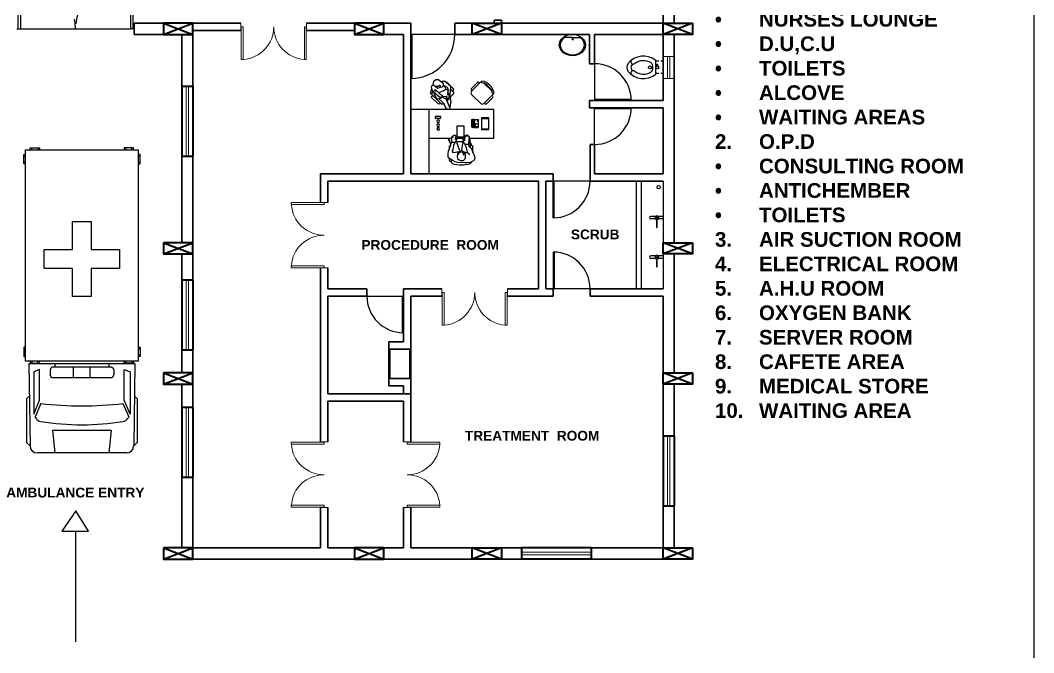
# Model space of a CAD drawing. Header units: inches. Extents: x -17070 to 527, y 504 to 2398.
# Drawn here: x -10691.42 to -10670.7, y 513.7 to 526.63 of the extents above; entities that cross this region are included whole.
import ezdxf

# ---------------------------------------------------------------- set-up
doc = ezdxf.new("R2010")
doc.units = ezdxf.units.IN
doc.linetypes.add('DASHED2', pattern=[0.375, 0.25, -0.125])
for name, color, linetype in [('A-Flor-Pfix', 140, 'Continuous'), ('DOOR', 5, 'Continuous'), ('elevation', 7, 'Continuous'), ('PARTITION', 40, 'Continuous'), ('toilet furniture', 37, 'Continuous')]:
    doc.layers.add(name, color=color, linetype=linetype)
for name, color, linetype, lineweight in [('COL', 5, 'Continuous', 40), ('ELE-1', 105, 'Continuous', 40), ('Giros', 211, 'Continuous', 9), ('Puertas', 52, 'Continuous', 15), ('section', 1, 'Continuous', 35), ('wall', 7, 'Continuous', 30), ('WIN', 4, 'Continuous', 20)]:
    doc.layers.add(name, color=color, linetype=linetype, lineweight=lineweight)
doc.styles.add('ROMANC', font='arialbd.ttf', dxfattribs={"height": 0.35})

# ---------------------------------------------------------------- blocks, each defined once
blk = doc.blocks.new('de')
at = {"layer": 'elevation', "ltscale": 0.0005}
blk.add_line((-10856.06422, 504.72708), (-10856.06422, 504.13708), dxfattribs=at)
blk = doc.blocks.new('door')
at = {"layer": 'Giros'}
for centre, start, end in [((-10654.608, 430.41), 0, 86.2255), ((-10653.268, 430.41), 93.7745, 180)]:
    blk.add_arc(centre, 0.67, start, end, dxfattribs=at)
at = {"layer": 'Puertas'}
for p, q in [((-10654.564, 431.08), (-10654.604, 431.08)), ((-10654.604, 430.41), (-10654.604, 431.08)), ((-10654.564, 430.41), (-10654.564, 431.08)), ((-10653.313, 430.41), (-10653.313, 431.08)), ((-10653.313, 431.08), (-10653.273, 431.08)), ((-10653.273, 430.41), (-10653.273, 431.08)), ((-10654.608, 430.485), (-10654.638, 430.485)), ((-10654.608, 430.335), (-10654.638, 430.335)), ((-10654.608, 430.335), (-10654.608, 430.485)), ((-10654.564, 430.41), (-10654.604, 430.41)), ((-10653.313, 430.41), (-10653.273, 430.41)), ((-10653.268, 430.485), (-10653.238, 430.485)), ((-10653.268, 430.335), (-10653.268, 430.485)), ((-10653.268, 430.335), (-10653.238, 430.335))]:
    blk.add_line(p, q, dxfattribs=at)
blk = doc.blocks.new('A$C031929D8')
at = {"layer": 'A-Flor-Pfix'}
for p, q in [((0, -13.39), (1.62, -13.39)), ((0, -22.61), (0, -13.39)), ((3.12, -13.39), (5.57, -13.39)), ((5.57, -23.31), (5.57, -12.69)), ((0, -22.61), (1.62, -22.61)), ((3.12, -22.61), (5.57, -22.61)), ((4.07, -19.06), (4.53, -19.06)), ((4.07, -20.55), (4.07, -19.06)), ((4.53, -20.55), (4.07, -20.55)), ((4.53, -19.06), (4.53, -20.55))]:
    blk.add_line(p, q, dxfattribs=at)
for centre in [(4.34, -17.96), (9.77, -17.96)]:
    blk.add_circle(centre, 1.1, dxfattribs=at)
for centre, radius, start, end in [((14.71, -24.38), 14.84, 38.05925, 128.01145), ((11.85, -17.61), 4.14, 129.89292, 185.47049), ((14.72, -24.06), 11.1, 54.07175, 119.8254), ((22.38, -13.7), 1.79, 230.0447, 34.46378), ((14.71, -11.62), 14.84, 231.98855, 321.94075), ((11.85, -18.39), 4.14, 174.52951, 230.10708), ((14.72, -11.94), 11.1, 240.1746, 305.92825), ((22.38, -22.3), 1.79, 325.53622, 129.9553), ((21.27, -18), 2.82, 296.81127, 63.18873), ((21.27, -18), 5.82, 331.61408, 28.38592)]:
    blk.add_arc(centre, radius, start, end, dxfattribs=at)
blk = doc.blocks.new('AMBULANCIA 3')
at = {"color": 0, "linetype": 'ByBlock'}
for p, q in [((53748.463, -462.287), (53753.035, -462.287)), ((53748.463, -464.725), (53748.463, -462.287)), ((53748.768, -462.248), (53748.565, -462.248)), ((53748.565, -462.248), (53748.565, -462.287)), ((53748.603, -462.248), (53748.603, -462.287)), ((53748.73, -462.287), (53748.73, -462.248)), ((53748.768, -462.287), (53748.768, -462.248)), ((53752.73, -462.287), (53752.73, -462.248)), ((53752.73, -462.248), (53752.934, -462.248)), ((53752.768, -462.287), (53752.768, -462.248)), ((53752.895, -462.248), (53752.895, -462.287)), ((53752.934, -462.248), (53752.934, -462.287)), ((53753.035, -462.287), (53753.035, -464.725)), ((53753.797, -462.363), (53753.848, -462.312)), ((53753.848, -462.312), (53754.788, -462.312)), ((53754.788, -462.312), (53754.862, -462.386)), ((53748.425, -462.388), (53748.425, -462.591)), ((53748.463, -462.388), (53748.425, -462.388)), ((53748.463, -462.426), (53748.425, -462.426)), ((53748.425, -462.553), (53748.463, -462.553)), ((53753.035, -462.388), (53753.073, -462.388)), ((53753.035, -462.426), (53753.073, -462.426)), ((53753.073, -462.553), (53753.035, -462.553)), ((53753.073, -462.388), (53753.073, -462.591)), ((53753.086, -462.363), (53754.866, -462.386)), ((53753.086, -464.649), (53753.086, -462.363)), ((53753.213, -462.591), (53753.264, -462.464)), ((53753.264, -462.464), (53754.178, -462.464)), ((53754.178, -462.464), (53753.873, -462.591)), ((53753.95, -462.617), (53754.236, -462.494)), ((53754.229, -462.49), (53754.269, -462.515)), ((53755.016, -462.539), (53755.016, -464.473)), ((53748.425, -462.591), (53748.463, -462.591)), ((53753.073, -462.591), (53753.035, -462.591)), ((53753.873, -462.591), (53753.213, -462.591)), ((53753.086, -462.922), (53753.162, -462.922)), ((53753.162, -462.856), (53753.188, -462.831)), ((53753.162, -462.858), (53753.162, -464.153)), ((53753.188, -462.831), (53753.226, -462.818)), ((53753.226, -462.818), (53753.327, -462.818)), ((53753.365, -462.831), (53753.327, -462.818)), ((53753.391, -462.856), (53753.365, -462.831)), ((53753.391, -462.858), (53753.391, -464.153)), ((53754.534, -462.871), (53754.534, -464.141)), ((53754.534, -462.871), (53755.016, -462.922)), ((53753.391, -463.328), (53753.162, -463.328)), ((53753.391, -463.684), (53753.162, -463.684)), ((53753.086, -464.09), (53753.162, -464.09)), ((53754.534, -464.141), (53755.016, -464.09)), ((53753.162, -464.153), (53753.188, -464.179)), ((53753.188, -464.179), (53753.226, -464.192)), ((53753.226, -464.192), (53753.327, -464.192)), ((53753.365, -464.179), (53753.327, -464.192)), ((53753.391, -464.153), (53753.365, -464.179)), ((53748.425, -464.42), (53748.463, -464.42)), ((53748.425, -464.623), (53748.425, -464.42)), ((53748.425, -464.458), (53748.463, -464.458)), ((53753.073, -464.42), (53753.035, -464.42)), ((53753.073, -464.458), (53753.035, -464.458)), ((53753.073, -464.623), (53753.073, -464.42)), ((53753.213, -464.42), (53753.264, -464.547)), ((53753.873, -464.42), (53753.213, -464.42)), ((53753.264, -464.547), (53754.178, -464.547)), ((53754.178, -464.547), (53753.873, -464.42)), ((53753.95, -464.395), (53754.236, -464.517)), ((53754.229, -464.522), (53754.269, -464.496)), ((53748.463, -464.585), (53748.425, -464.585)), ((53748.463, -464.623), (53748.425, -464.623)), ((53753.035, -464.725), (53748.463, -464.725)), ((53748.565, -464.763), (53748.565, -464.725)), ((53748.768, -464.763), (53748.565, -464.763)), ((53748.603, -464.763), (53748.603, -464.725)), ((53748.73, -464.725), (53748.73, -464.763)), ((53748.768, -464.725), (53748.768, -464.763)), ((53752.73, -464.725), (53752.73, -464.763)), ((53752.73, -464.763), (53752.934, -464.763)), ((53752.768, -464.725), (53752.768, -464.763)), ((53752.895, -464.763), (53752.895, -464.725)), ((53752.934, -464.763), (53752.934, -464.725)), ((53753.035, -464.585), (53753.073, -464.585)), ((53753.035, -464.623), (53753.073, -464.623)), ((53753.086, -464.649), (53754.866, -464.625)), ((53753.797, -464.649), (53753.848, -464.7)), ((53753.848, -464.7), (53754.788, -464.7)), ((53754.788, -464.7), (53754.862, -464.625))]:
    blk.add_line(p, q, dxfattribs=at)
at = {"color": 1, "linetype": 'ByBlock'}
for p, q in [((53750.622, -463.303), (53750.622, -462.693)), ((53750.622, -462.693), (53751.029, -462.693)), ((53751.029, -462.693), (53751.029, -463.303)), ((53750.013, -463.303), (53750.622, -463.303)), ((53750.013, -463.709), (53750.013, -463.303)), ((53751.029, -463.303), (53751.638, -463.303)), ((53751.638, -463.303), (53751.638, -463.709)), ((53750.622, -463.709), (53750.013, -463.709)), ((53750.622, -464.319), (53750.622, -463.709)), ((53751.029, -463.709), (53751.029, -464.319)), ((53751.638, -463.709), (53751.029, -463.709)), ((53751.029, -464.319), (53750.622, -464.319))]:
    blk.add_line(p, q, dxfattribs=at)
at = {"color": 0, "linetype": 'ByBlock'}
for centre, radius, start, end in [((53754.187, -462.644), 0.152, 10.7953, 57.5288), ((53754.864, -462.539), 0.152, 0, 89.2462), ((53746.196, -463.506), 7.804, 353.459, 6.541), ((53748.687, -463.506), 5.72, 351.0441, 8.9559), ((53754.187, -464.368), 0.152, 302.4712, 349.2047), ((53754.864, -464.473), 0.152, 270.7538, 0)]:
    blk.add_arc(centre, radius, start, end, dxfattribs=at)
blk = doc.blocks.new('sedia-07')
for p, q in [((-14.8, -6.2), (-14.8, 6.6)), ((-11.8, 8.7), (-11.8, -8.3)), ((7.6, 11.7), (-7.2, 11.7)), ((12.2, -8.3), (12.2, 8.7)), ((15.2, -6.2), (15.2, 6.6)), ((-8.8, -11.3), (9.2, -11.3))]:
    blk.add_line(p, q)
for centre, radius, start, end in [((0.2, -4.3), 20, 53.1301, 126.8699), ((-13.3, 6.1), 1.56, 16.2602, 163.7398), ((-10.9, 11.1), 1.1, 143.3099, 302.0274), ((-8.8, 8.7), 3, 152.4156, 180), ((0.2, -6.5), 19.6, 57.5758, 122.4242), ((11.3, 11.1), 1.1, 237.9726, 36.6901), ((9.2, 8.7), 3, 0, 27.5844), ((13.7, 6.1), 1.56, 16.2602, 163.7398), ((-13.3, -5.7), 1.56, 196.2602, 343.7398), ((-8.8, -8.3), 3, 180, 270), ((9.2, -8.3), 3, 270, 0), ((13.7, -5.7), 1.56, 196.2602, 343.7398)]:
    blk.add_arc(centre, radius, start, end)
blk = doc.blocks.new('A$C12DB153C')
for p, q in [((-0.225, 0.426), (0.364, 0.426)), ((-0.225, -0.078), (-0.225, 0.426)), ((0.364, 0.426), (0.364, -1.268)), ((-0.689, 0.014), (-0.71, -0.027)), ((-0.674, 0.027), (-0.689, 0.014)), ((-0.631, 0.041), (-0.674, 0.027)), ((-0.596, 0.036), (-0.631, 0.041)), ((-0.431, -0.038), (-0.596, 0.036)), ((-0.52, 0.002), (-0.394, 0.002)), ((-0.005, 0.026), (-0.005, 0.105)), ((0.003, 0.114), (0.152, 0.114)), ((0.003, 0.039), (0.152, 0.039)), ((0.015, 0.045), (0.015, 0.108)), ((0.065, 0.108), (0.015, 0.108)), ((0.065, 0.045), (0.015, 0.045)), ((0.044, 0.023), (0.044, 0.029)), ((0.065, 0.045), (0.065, 0.108)), ((0.11, 0.023), (0.11, 0.029)), ((0.115, 0.1), (0.115, 0.108)), ((0.115, 0.108), (0.139, 0.108)), ((0.115, 0.1), (0.139, 0.1)), ((0.139, 0.1), (0.139, 0.108)), ((0.16, 0.026), (0.16, 0.105)), ((-0.727, -0.12), (-0.731, -0.173)), ((-0.731, -0.173), (-0.725, -0.313)), ((-0.722, -0.062), (-0.727, -0.12)), ((-0.71, -0.027), (-0.722, -0.062)), ((-0.714, -0.035), (-0.713, -0.035)), ((-0.687, -0.201), (-0.689, -0.238)), ((-0.664, -0.171), (-0.687, -0.201)), ((-0.624, -0.159), (-0.664, -0.171)), ((-0.58, -0.157), (-0.624, -0.159)), ((-0.544, -0.16), (-0.58, -0.157)), ((-0.527, -0.184), (-0.571, -0.19)), ((-0.571, -0.19), (-0.527, -0.193)), ((-0.534, -0.097), (-0.568, -0.069)), ((-0.568, -0.069), (-0.568, -0.069)), ((-0.568, -0.069), (-0.568, -0.069)), ((-0.568, -0.069), (-0.568, -0.069)), ((-0.544, -0.16), (-0.527, -0.184)), ((-0.51, -0.173), (-0.544, -0.16)), ((-0.52, -0.131), (-0.534, -0.097)), ((-0.529, -0.103), (-0.448, -0.124)), ((-0.527, -0.193), (-0.516, -0.213)), ((-0.506, -0.169), (-0.52, -0.131)), ((-0.499, -0.199), (-0.51, -0.173)), ((-0.509, -0.193), (-0.502, -0.22)), ((-0.491, -0.216), (-0.499, -0.199)), ((-0.466, -0.223), (-0.291, -0.199)), ((-0.448, -0.124), (-0.399, -0.134)), ((-0.387, -0.08), (-0.431, -0.038)), ((-0.394, -0.057), (-0.411, -0.057)), ((-0.399, -0.134), (-0.363, -0.16)), ((-0.28, -0.059), (-0.396, -0.062)), ((-0.361, -0.087), (-0.387, -0.08)), ((-0.372, -0.02), (-0.372, -0.035)), ((-0.372, -0.035), (-0.357, -0.035)), ((-0.363, -0.16), (-0.35, -0.155)), ((-0.35, -0.097), (-0.361, -0.087)), ((-0.319, -0.092), (-0.353, -0.094)), ((-0.35, -0.155), (-0.35, -0.097)), ((-0.35, -0.155), (-0.319, -0.188)), ((-0.273, -0.083), (-0.319, -0.092)), ((-0.319, -0.188), (-0.277, -0.194)), ((-0.298, -0.2), (-0.298, -0.332)), ((-0.225, -0.062), (-0.28, -0.059)), ((-0.277, -0.194), (-0.252, -0.204)), ((-0.275, -0.162), (-0.171, -0.157)), ((-0.275, -0.173), (-0.275, -0.162)), ((-0.24, -0.19), (-0.275, -0.173)), ((-0.199, -0.074), (-0.273, -0.083)), ((-0.252, -0.204), (-0.24, -0.199)), ((-0.24, -0.199), (-0.24, -0.19)), ((-0.238, -0.194), (-0.225, -0.193)), ((-0.225, -0.358), (-0.225, -0.16)), ((-0.192, -0.085), (-0.199, -0.074)), ((-0.194, -0.094), (-0.192, -0.085)), ((-0.173, -0.097), (-0.194, -0.094)), ((-0.191, -0.138), (-0.157, -0.131)), ((-0.17, -0.139), (-0.191, -0.138)), ((-0.185, -0.113), (-0.173, -0.106)), ((-0.164, -0.115), (-0.185, -0.113)), ((-0.173, -0.106), (-0.173, -0.097)), ((-0.171, -0.157), (-0.168, -0.148)), ((-0.168, -0.148), (-0.17, -0.139)), ((-0.155, -0.117), (-0.164, -0.115)), ((-0.157, -0.131), (-0.155, -0.117)), ((-0.005, -0.011), (-0.005, -0.006)), ((0.003, -0.019), (0.152, -0.019)), ((0.044, -0.009), (0.044, -0.003)), ((0.11, -0.009), (0.11, -0.003)), ((0.16, -0.011), (0.16, -0.006)), ((-0.725, -0.313), (-0.71, -0.362)), ((-0.71, -0.362), (-0.682, -0.416)), ((-0.689, -0.238), (-0.678, -0.283)), ((-0.678, -0.283), (-0.652, -0.308)), ((-0.652, -0.308), (-0.596, -0.313)), ((-0.596, -0.313), (-0.556, -0.31)), ((-0.534, -0.29), (-0.556, -0.31)), ((-0.556, -0.31), (-0.51, -0.299)), ((-0.518, -0.265), (-0.534, -0.29)), ((-0.512, -0.235), (-0.518, -0.265)), ((-0.516, -0.213), (-0.512, -0.235)), ((-0.515, -0.381), (-0.505, -0.327)), ((-0.513, -0.408), (-0.515, -0.381)), ((-0.508, -0.416), (-0.513, -0.408)), ((-0.51, -0.299), (-0.498, -0.281)), ((-0.5, -0.265), (-0.509, -0.282)), ((-0.505, -0.327), (-0.505, -0.297)), ((-0.498, -0.281), (-0.489, -0.255)), ((-0.457, -0.411), (-0.492, -0.42)), ((-0.48, -0.22), (-0.491, -0.216)), ((-0.491, -0.248), (-0.475, -0.241)), ((-0.489, -0.255), (-0.491, -0.248)), ((-0.487, -0.269), (-0.271, -0.341)), ((-0.473, -0.231), (-0.48, -0.22)), ((-0.475, -0.241), (-0.473, -0.231)), ((-0.373, -0.394), (-0.457, -0.411)), ((-0.326, -0.376), (-0.373, -0.394)), ((-0.306, -0.365), (-0.326, -0.376)), ((-0.28, -0.343), (-0.306, -0.37)), ((-0.305, -0.427), (-0.306, -0.365)), ((-0.254, -0.336), (-0.28, -0.343)), ((-0.238, -0.325), (-0.254, -0.336)), ((-0.25, -0.357), (-0.224, -0.332)), ((-0.248, -0.362), (-0.25, -0.357)), ((-0.178, -0.351), (-0.248, -0.362)), ((-0.227, -0.325), (-0.238, -0.325)), ((-0.224, -0.332), (-0.227, -0.325)), ((-0.208, -0.413), (-0.173, -0.402)), ((-0.192, -0.418), (-0.208, -0.413)), ((-0.182, -0.394), (-0.163, -0.385)), ((-0.171, -0.397), (-0.182, -0.394)), ((-0.166, -0.362), (-0.178, -0.351)), ((-0.175, -0.374), (-0.166, -0.362)), ((-0.163, -0.376), (-0.175, -0.374)), ((-0.173, -0.402), (-0.171, -0.397)), ((-0.163, -0.385), (-0.163, -0.376)), ((0.671, -0.407), (0.619, -0.459)), ((0.787, -0.461), (0.733, -0.407)), ((0.787, -0.398), (0.919, -0.531)), ((-0.714, -0.439), (-0.703, -0.439)), ((-0.703, -0.439), (-0.703, -0.454)), ((-0.682, -0.416), (-0.664, -0.441)), ((-0.681, -0.476), (-0.641, -0.476)), ((-0.664, -0.441), (-0.638, -0.481)), ((-0.638, -0.481), (-0.617, -0.502)), ((-0.617, -0.502), (-0.547, -0.507)), ((-0.547, -0.507), (-0.489, -0.499)), ((-0.492, -0.42), (-0.508, -0.416)), ((-0.483, -0.417), (-0.503, -0.417)), ((-0.489, -0.499), (-0.413, -0.474)), ((-0.42, -0.476), (-0.394, -0.476)), ((-0.413, -0.474), (-0.359, -0.45)), ((-0.306, -0.474), (-0.37, -0.46)), ((-0.359, -0.45), (-0.308, -0.437)), ((-0.308, -0.437), (-0.305, -0.427)), ((-0.238, -0.49), (-0.306, -0.474)), ((-0.305, -0.426), (-0.266, -0.427)), ((-0.294, -0.481), (-0.225, -0.51)), ((-0.266, -0.427), (-0.229, -0.43)), ((-0.225, -0.492), (-0.238, -0.49)), ((-0.229, -0.43), (-0.196, -0.429)), ((-0.225, -0.9), (-0.225, -0.43)), ((-0.196, -0.429), (-0.192, -0.418)), ((0.386, -0.471), (0.364, -0.459)), ((0.384, -0.538), (0.364, -0.523)), ((0.373, -0.542), (0.364, -0.54)), ((0.364, -0.567), (0.375, -0.559)), ((0.375, -0.559), (0.384, -0.538)), ((0.384, -0.538), (0.409, -0.557)), ((0.402, -0.472), (0.386, -0.471)), ((0.489, -0.515), (0.386, -0.472)), ((0.464, -0.463), (0.402, -0.472)), ((0.409, -0.557), (0.476, -0.586)), ((0.51, -0.453), (0.464, -0.463)), ((0.476, -0.586), (0.516, -0.628)), ((0.484, -0.594), (0.483, -0.595)), ((0.58, -0.553), (0.489, -0.515)), ((0.601, -0.464), (0.51, -0.453)), ((0.554, -0.537), (0.555, -0.52)), ((0.555, -0.52), (0.563, -0.499)), ((0.563, -0.499), (0.584, -0.494)), ((0.587, -0.511), (0.575, -0.518)), ((0.575, -0.518), (0.59, -0.585)), ((0.584, -0.494), (0.601, -0.494)), ((0.585, -0.477), (0.586, -0.471)), ((0.601, -0.494), (0.585, -0.477)), ((0.586, -0.471), (0.619, -0.485)), ((0.621, -0.552), (0.587, -0.511)), ((0.59, -0.585), (0.617, -0.641)), ((0.606, -0.455), (0.601, -0.464)), ((0.691, -0.478), (0.606, -0.455)), ((0.619, -0.485), (0.686, -0.487)), ((0.629, -0.531), (0.62, -0.525)), ((0.62, -0.525), (0.621, -0.552)), ((0.637, -0.626), (0.629, -0.531)), ((0.645, -0.618), (0.637, -0.626)), ((0.688, -0.681), (0.645, -0.618)), ((0.694, -0.509), (0.647, -0.525)), ((0.695, -0.462), (0.691, -0.478)), ((0.696, -0.516), (0.694, -0.492)), ((0.845, -0.46), (0.695, -0.462)), ((0.758, -0.507), (0.696, -0.516)), ((0.71, -0.7), (0.745, -0.608)), ((0.745, -0.608), (0.777, -0.552)), ((0.777, -0.552), (0.757, -0.51)), ((0.82, -0.528), (0.758, -0.507)), ((0.777, -0.552), (0.815, -0.56)), ((0.815, -0.56), (0.85, -0.585)), ((0.852, -0.606), (0.819, -0.631)), ((0.85, -0.585), (0.82, -0.528)), ((0.944, -0.58), (0.845, -0.46)), ((0.898, -0.609), (0.852, -0.606)), ((0.932, -0.647), (0.898, -0.609)), ((0.928, -0.636), (0.944, -0.58)), ((0.474, -0.71), (0.607, -0.843)), ((0.483, -0.657), (0.66, -0.834)), ((0.516, -0.628), (0.577, -0.699)), ((0.577, -0.699), (0.573, -0.731)), ((0.573, -0.731), (0.679, -0.789)), ((0.579, -0.689), (0.605, -0.635)), ((0.617, -0.641), (0.609, -0.676)), ((0.609, -0.676), (0.692, -0.776)), ((0.679, -0.789), (0.7, -0.787)), ((0.745, -0.738), (0.688, -0.681)), ((0.7, -0.787), (0.747, -0.828)), ((0.744, -0.784), (0.745, -0.738)), ((0.761, -0.752), (0.744, -0.784)), ((0.75, -0.828), (0.806, -0.845)), ((0.771, -0.781), (0.761, -0.752)), ((0.796, -0.716), (0.808, -0.679)), ((0.829, -0.761), (0.796, -0.716)), ((0.808, -0.679), (0.819, -0.661)), ((0.819, -0.631), (0.809, -0.659)), ((0.809, -0.659), (0.846, -0.661)), ((0.849, -0.675), (0.829, -0.704)), ((0.829, -0.704), (0.83, -0.744)), ((0.83, -0.744), (0.833, -0.775)), ((0.835, -0.775), (0.851, -0.795)), ((0.844, -0.84), (0.875, -0.807)), ((0.846, -0.661), (0.849, -0.675)), ((0.851, -0.795), (0.868, -0.806)), ((0.875, -0.807), (0.883, -0.812)), ((0.883, -0.812), (0.94, -0.799)), ((0.931, -0.654), (0.928, -0.636)), ((0.976, -0.7), (0.933, -0.654)), ((0.94, -0.799), (0.975, -0.76)), ((0.975, -0.76), (0.976, -0.7)), ((0.159, -0.9), (-0.953, -0.9)), ((0.364, -0.9), (-0.225, -0.9)), ((0.806, -0.845), (0.844, -0.84))]:
    blk.add_line(p, q)
for points in [[(0.171, 0.178), (-0.05, 0.178), (-0.05, 0.326), (0.171, 0.326)], [(0.189, 0.178), (-0.032, 0.178), (-0.032, 0.326), (0.189, 0.326)], [(0.022, -0.325), (-0.199, -0.325), (-0.199, -0.178), (0.022, -0.178)], [(0.219, -0.772), (0.181, -0.772), (0.181, -0.653), (0.219, -0.653)]]:
    blk.add_lwpolyline(points, close=True)
for centre in [(-0.034, -0.707), (0.041, -0.71), (0.124, -0.71)]:
    blk.add_circle(centre, 0.0272)
for centre, radius, start, end in [((-0.394, -0.02), 0.0221, 0, 90), ((0.042, 0.01), 0.0517, 170.5924, 180), ((0.042, 0.01), 0.0517, 180, 189.4076), ((0.001, 0.018), 0.00994, 76.6383, 178.4297), ((0.02, 0.007), 0.0298, 189.4076, 197.8024), ((0.003, 0.105), 0.00828, 90, 180), ((0.003, 0.047), 0.00828, 180, 270), ((0.038, 0.172), 0.148, 256.6383, 263.8325), ((0.061, 0.391), 0.368, 263.8325, 267.4371), ((0.034, 0.029), 0.00994, 0, 90), ((0.077, 0.75), 0.728, 267.4371, 270), ((0.077, 0.75), 0.728, 270, 272.5629), ((0.12, 0.029), 0.00994, 90, 180), ((0.093, 0.391), 0.368, 272.5629, 276.1675), ((0.117, 0.172), 0.148, 276.1675, 283.8968), ((0.154, 0.018), 0.00994, 11.2958, 103.3617), ((0.152, 0.105), 0.00828, 0, 90), ((0.152, 0.047), 0.00828, 270, 0), ((0.164, 0.019), 0.0153, 143.5958, 143.7272), ((0.113, 0.01), 0.0517, 0, 11.2958), ((0.113, 0.01), 0.0517, 346.0825, 0), ((-0.202, -0.237), 0.575, 162.0798, 197.9202), ((-0.714, -0.071), 0.0368, 90, 162.0798), ((-0.394, -0.035), 0.0221, 270, 0), ((-0.357, -0.093), 0.0589, 35.0498, 90), ((0, 0), 0.00828, 189.5352, 284.6502), ((0.003, -0.011), 0.00828, 180, 270), ((0.038, -0.152), 0.148, 96.1675, 103.8968), ((0.061, -0.37), 0.368, 92.5629, 96.1675), ((0.034, -0.009), 0.00994, 270, 0), ((0.077, -0.73), 0.728, 90, 92.5629), ((0.077, -0.73), 0.728, 87.4371, 90), ((0.093, -0.37), 0.368, 83.8325, 87.4371), ((0.12, -0.009), 0.00994, 180, 270), ((0.117, -0.152), 0.148, 76.1032, 83.8325), ((0.155, 0), 0.00828, 250.2489, 346.4245), ((0.152, -0.011), 0.00828, 270, 0), ((-0.714, -0.403), 0.0368, 197.9202, 270), ((0.702, -0.438), 0.0442, 45, 135), ((0.775, -0.418), 0.023, 61.2602, 208.7398), ((-0.681, -0.454), 0.0221, 180, 270), ((-0.697, -0.417), 0.0221, 270, 342.8235), ((-0.394, -0.454), 0.0221, 270, 0), ((0.514, -0.626), 0.0442, 135, 225), ((0.899, -0.542), 0.023, 336.4976, 28.7398), ((0.65, -0.574), 0.294, 343.7972, 351.8699), ((0.925, -0.618), 0.0162, 8.3099, 45.4561), ((0.494, -0.699), 0.023, 61.2602, 208.7398), ((0.618, -0.823), 0.023, 241.2602, 28.7398), ((0.627, -0.551), 0.289, 282.5758, 292.1386), ((0.691, -0.803), 0.0442, 225, 252.5844), ((0.694, -0.849), 0.0162, 102.9726, 261.6901), ((0.652, -0.574), 0.294, 278.1301, 296.2339)]:
    blk.add_arc(centre, radius, start, end)
at = {"layer": 'wall', "ltscale": 0.0005}
for p in [(-0.953, -0.9), (0.364, -1.268)]:
    blk.add_line(p, (-0.953, -1.268), dxfattribs=at)
at = {"xscale": -0.01472491269306349, "yscale": 0.01472491269123566, "zscale": 0.01472491269105147, "rotation": 314.9999999899904}
blk.add_blockref('sedia-07', (0.697, 0.184), dxfattribs=at)
blk = doc.blocks.new('A$C6D011404')
at = {"layer": 'toilet furniture'}
for q in [(118, 64), (434, 64)]:
    blk.add_line((281, 64), q, dxfattribs=at)
for radius in [16.7, 11.9]:
    blk.add_circle((281, 99), radius, dxfattribs=at)
at = {"layer": 'toilet furniture', "extrusion": (0, 0, -1)}
blk.add_ellipse((276, 225), major_axis=(276, -2), ratio=0.815709, start_param=3.141593, end_param=9.424778, dxfattribs=at)
at = {"layer": 'toilet furniture'}
blk.add_open_spline([(118, 64), (58, 102), (22, 162), (20, 223), (20, 225), (20, 227), (20, 268), (36, 309), (113, 396), (192, 429), (355, 430), (435, 397), (529, 293), (543, 225), (505, 126), (475, 90), (434, 64)], degree=3, knots=[5.365258, 5.365258, 5.365258, 5.365258, 6.257078, 6.257078, 6.283185, 6.283185, 6.283185, 6.901165, 6.901165, 7.841015, 7.841015, 8.780865, 8.780865, 9.720714, 9.720714, 10.328696, 10.328696, 10.328696, 10.328696], dxfattribs=at)
blk = doc.blocks.new('DR 2.4')
at = {"layer": 'DOOR', "ltscale": 0.0005}
for p, q in [((-12583.253, 289.364), (-12583.253, 290.489)), ((-12583.203, 290.489), (-12583.253, 290.489)), ((-12583.203, 290.489), (-12583.203, 289.364)), ((-12580.953, 290.489), (-12580.953, 289.364)), ((-12580.903, 289.364), (-12580.903, 290.489)), ((-12583.278, 289.364), (-12583.253, 289.364)), ((-12583.253, 289.364), (-12583.203, 289.364)), ((-12583.203, 289.364), (-12580.953, 289.364)), ((-12580.903, 289.364), (-12580.953, 289.364)), ((-12580.878, 289.364), (-12580.903, 289.364))]:
    blk.add_line(p, q, dxfattribs=at)
at = {"layer": 'DOOR', "linetype": 'DASHED2', "ltscale": 0.8}
for centre, radius, start, end in [((-12583.238, 289.329), 1.161, 1.7282, 88.2718), ((-12580.919, 289.329), 1.16, 89.2231, 178.2862)]:
    blk.add_arc(centre, radius, start, end, dxfattribs=at)

msp = doc.modelspace()

# ---------------------------------------------------------------- linework, layer by layer
at = {"ltscale": 0.0005}
for p, q in [((-10678.43483, 522.61923), (-10678.52924, 522.61923)), ((-10678.43519, 522.56923), (-10678.52924, 522.56923)), ((-10678.41115, 522.59402), (-10678.41115, 522.39402)), ((-10678.39927, 522.59402), (-10678.41115, 522.59402)), ((-10678.39915, 522.39402), (-10678.39927, 522.59402)), ((-10678.27924, 522.61923), (-10678.37559, 522.61923)), ((-10678.27924, 522.56923), (-10678.37523, 522.56923)), ((-10678.41115, 522.39402), (-10678.39915, 522.39402)), ((-10678.43483, 521.81234), (-10678.52924, 521.81234)), ((-10678.43519, 521.76234), (-10678.52924, 521.76234)), ((-10678.41115, 521.78713), (-10678.41115, 521.58713)), ((-10678.39927, 521.78713), (-10678.41115, 521.78713)), ((-10678.39915, 521.58713), (-10678.39927, 521.78713)), ((-10678.27924, 521.81234), (-10678.37559, 521.81234)), ((-10678.27924, 521.76234), (-10678.37523, 521.76234)), ((-10678.41115, 521.58713), (-10678.39915, 521.58713))]:
    msp.add_line(p, q, dxfattribs=at)
msp.add_circle((-10678.36955, 523.21808), 0.03535, dxfattribs=at)
for centre, radius, start, end in [((-10678.52924, 522.59423), 0.025, 90, 270), ((-10678.40521, 522.59402), 0.0389, 278.819243, 261.214313), ((-10678.40521, 522.59402), 0.01188, 300.033555, 239.999989), ((-10678.52924, 521.78734), 0.025, 90, 270), ((-10678.40521, 521.78713), 0.0389, 278.819243, 261.214313), ((-10678.40521, 521.78713), 0.01188, 300.033555, 239.999989)]:
    msp.add_arc(centre, radius, start, end, dxfattribs=at)
at = {"layer": 'COL', "ltscale": 0.0005}
for p, q in [((-10688.48924, 526.34289), (-10687.88924, 526.57289)), ((-10688.48924, 526.57289), (-10687.88924, 526.34289)), ((-10688.48924, 526.34289), (-10687.88924, 526.57289)), ((-10688.48924, 526.57289), (-10687.88924, 526.34289)), ((-10684.58424, 526.34289), (-10683.98424, 526.57289)), ((-10684.58424, 526.57289), (-10683.98424, 526.34289)), ((-10684.58424, 526.34289), (-10683.98424, 526.57289)), ((-10684.58424, 526.57289), (-10683.98424, 526.34289)), ((-10681.58424, 526.34289), (-10682.18424, 526.57289)), ((-10681.58424, 526.57289), (-10682.18424, 526.34289)), ((-10681.58424, 526.34289), (-10682.18424, 526.57289)), ((-10681.58424, 526.57289), (-10682.18424, 526.34289)), ((-10677.67924, 526.34289), (-10678.27924, 526.57289)), ((-10677.67924, 526.57289), (-10678.27924, 526.34289)), ((-10677.67924, 526.34289), (-10678.27924, 526.57289)), ((-10677.67924, 526.57289), (-10678.27924, 526.34289)), ((-10688.48924, 521.85289), (-10687.88924, 522.08289)), ((-10688.48924, 522.08289), (-10687.88924, 521.85289)), ((-10688.48924, 521.85289), (-10687.88924, 522.08289)), ((-10688.48924, 522.08289), (-10687.88924, 521.85289)), ((-10677.67924, 521.85289), (-10678.27924, 522.08289)), ((-10677.67924, 522.08289), (-10678.27924, 521.85289)), ((-10677.67924, 521.85289), (-10678.27924, 522.08289)), ((-10677.67924, 522.08289), (-10678.27924, 521.85289)), ((-10677.67924, 521.85289), (-10678.27924, 522.08289)), ((-10677.67924, 522.08289), (-10678.27924, 521.85289)), ((-10677.67924, 521.85289), (-10678.27924, 522.08289)), ((-10677.67924, 522.08289), (-10678.27924, 521.85289)), ((-10688.48924, 519.19289), (-10687.88924, 519.42289)), ((-10688.48924, 519.42289), (-10687.88924, 519.19289)), ((-10688.48924, 519.19289), (-10687.88924, 519.42289)), ((-10688.48924, 519.42289), (-10687.88924, 519.19289)), ((-10677.67924, 519.19289), (-10678.27924, 519.42289)), ((-10677.67924, 519.42289), (-10678.27924, 519.19289)), ((-10677.67924, 519.19289), (-10678.27924, 519.42289)), ((-10677.67924, 519.42289), (-10678.27924, 519.19289)), ((-10688.48924, 519.19289), (-10688.48924, 519.19289)), ((-10677.67924, 519.19289), (-10677.67924, 519.19289)), ((-10688.48924, 515.61289), (-10687.88924, 515.84289)), ((-10688.48924, 515.84289), (-10687.88924, 515.61289)), ((-10688.48924, 515.61289), (-10687.88924, 515.84289)), ((-10688.48924, 515.84289), (-10687.88924, 515.61289)), ((-10684.58424, 515.61289), (-10683.98424, 515.84289)), ((-10684.58424, 515.84289), (-10683.98424, 515.61289)), ((-10684.58424, 515.61289), (-10683.98424, 515.84289)), ((-10684.58424, 515.84289), (-10683.98424, 515.61289)), ((-10681.58424, 515.61289), (-10682.18424, 515.84289)), ((-10681.58424, 515.84289), (-10682.18424, 515.61289)), ((-10681.58424, 515.61289), (-10682.18424, 515.84289)), ((-10681.58424, 515.84289), (-10682.18424, 515.61289)), ((-10677.67924, 515.61289), (-10678.27924, 515.84289)), ((-10677.67924, 515.84289), (-10678.27924, 515.61289)), ((-10677.67924, 515.61289), (-10678.27924, 515.84289)), ((-10677.67924, 515.84289), (-10678.27924, 515.61289))]:
    msp.add_line(p, q, dxfattribs=at)
for points in [[(-10688.48924, 526.57289), (-10688.48924, 526.34289), (-10687.88924, 526.34289), (-10687.88924, 526.57289)], [(-10688.48924, 526.57289), (-10688.48924, 526.34289), (-10687.88924, 526.34289), (-10687.88924, 526.57289)], [(-10684.58424, 526.57289), (-10684.58424, 526.34289), (-10683.98424, 526.34289), (-10683.98424, 526.57289)], [(-10684.58424, 526.57289), (-10684.58424, 526.34289), (-10683.98424, 526.34289), (-10683.98424, 526.57289)], [(-10681.58424, 526.57289), (-10681.58424, 526.34289), (-10682.18424, 526.34289), (-10682.18424, 526.57289)], [(-10681.58424, 526.57289), (-10681.58424, 526.34289), (-10682.18424, 526.34289), (-10682.18424, 526.57289)], [(-10677.67924, 526.57289), (-10677.67924, 526.34289), (-10678.27924, 526.34289), (-10678.27924, 526.57289)], [(-10677.67924, 526.57289), (-10677.67924, 526.34289), (-10678.27924, 526.34289), (-10678.27924, 526.57289)], [(-10688.48924, 522.08289), (-10688.48924, 521.85289), (-10687.88924, 521.85289), (-10687.88924, 522.08289)], [(-10688.48924, 522.08289), (-10688.48924, 521.85289), (-10687.88924, 521.85289), (-10687.88924, 522.08289)], [(-10677.67924, 522.08289), (-10677.67924, 521.85289), (-10678.27924, 521.85289), (-10678.27924, 522.08289)], [(-10677.67924, 522.08289), (-10677.67924, 521.85289), (-10678.27924, 521.85289), (-10678.27924, 522.08289)], [(-10677.67924, 522.08289), (-10677.67924, 521.85289), (-10678.27924, 521.85289), (-10678.27924, 522.08289)], [(-10677.67924, 522.08289), (-10677.67924, 521.85289), (-10678.27924, 521.85289), (-10678.27924, 522.08289)], [(-10688.48924, 519.42289), (-10688.48924, 519.19289), (-10687.88924, 519.19289), (-10687.88924, 519.42289)], [(-10688.48924, 519.42289), (-10688.48924, 519.19289), (-10687.88924, 519.19289), (-10687.88924, 519.42289)], [(-10677.67924, 519.42289), (-10677.67924, 519.19289), (-10678.27924, 519.19289), (-10678.27924, 519.42289)], [(-10677.67924, 519.42289), (-10677.67924, 519.19289), (-10678.27924, 519.19289), (-10678.27924, 519.42289)], [(-10688.48924, 515.84289), (-10688.48924, 515.61289), (-10687.88924, 515.61289), (-10687.88924, 515.84289)], [(-10688.48924, 515.84289), (-10688.48924, 515.61289), (-10687.88924, 515.61289), (-10687.88924, 515.84289)], [(-10684.58424, 515.84289), (-10684.58424, 515.61289), (-10683.98424, 515.61289), (-10683.98424, 515.84289)], [(-10684.58424, 515.84289), (-10684.58424, 515.61289), (-10683.98424, 515.61289), (-10683.98424, 515.84289)], [(-10681.58424, 515.84289), (-10681.58424, 515.61289), (-10682.18424, 515.61289), (-10682.18424, 515.84289)], [(-10681.58424, 515.84289), (-10681.58424, 515.61289), (-10682.18424, 515.61289), (-10682.18424, 515.84289)], [(-10677.67924, 515.84289), (-10677.67924, 515.61289), (-10678.27924, 515.61289), (-10678.27924, 515.84289)], [(-10677.67924, 515.84289), (-10677.67924, 515.61289), (-10678.27924, 515.61289), (-10678.27924, 515.84289)]]:
    msp.add_lwpolyline(points, close=True, dxfattribs=at)
at = {"layer": 'DOOR', "ltscale": 0.0005}
for p, q in [((-10682.53424, 526.34289), (-10683.43424, 526.34289)), ((-10683.43424, 526.34289), (-10683.43424, 525.44289)), ((-10683.41424, 526.34289), (-10683.41424, 525.44289)), ((-10679.67924, 525.74289), (-10679.67924, 524.99289)), ((-10678.92924, 525.01289), (-10679.67924, 525.01289)), ((-10678.92924, 524.99289), (-10679.67924, 524.99289)), ((-10679.67924, 524.09289), (-10679.67924, 524.84289)), ((-10678.92924, 524.84289), (-10679.67924, 524.84289)), ((-10678.92924, 524.82289), (-10679.67924, 524.82289)), ((-10679.77174, 523.34289), (-10680.52174, 523.34289)), ((-10680.52174, 522.59289), (-10680.52174, 523.34289)), ((-10680.50174, 522.59289), (-10680.50174, 523.34289)), ((-10680.52174, 521.89289), (-10680.52174, 521.14289)), ((-10680.50174, 521.89289), (-10680.50174, 521.14289)), ((-10679.77174, 521.14289), (-10680.52174, 521.14289)), ((-10684.33424, 520.99289), (-10683.58424, 520.99289)), ((-10683.60424, 520.24289), (-10683.60424, 520.99289)), ((-10683.58424, 520.24289), (-10683.58424, 520.99289))]:
    msp.add_line(p, q, dxfattribs=at)
for centre, radius, start, end in [((-10683.43424, 526.34289), 0.9, 270, 0), ((-10679.67924, 524.99289), 0.75, 0, 90), ((-10679.67924, 524.84289), 0.75, 270, 360), ((-10680.52174, 523.34289), 0.75, 270, 0), ((-10680.52174, 521.14289), 0.75, 360, 90), ((-10683.58424, 520.99289), 0.75, 180, 270)]:
    msp.add_arc(centre, radius, start, end, dxfattribs=at)
at = {"layer": 'ELE-1', "ltscale": 0.0005}
for p, q in [((-10688.11924, 525.28151), (-10688.11924, 523.85151)), ((-10688.11924, 525.28151), (-10687.88924, 525.28151)), ((-10687.88924, 525.28151), (-10687.88924, 523.85151)), ((-10688.11924, 523.85151), (-10687.88924, 523.85151)), ((-10688.11924, 521.32206), (-10688.11924, 519.89206)), ((-10688.11924, 521.32206), (-10687.88924, 521.32206)), ((-10687.88924, 521.32206), (-10687.88924, 519.89206)), ((-10688.11924, 519.89206), (-10687.88924, 519.89206)), ((-10688.11924, 518.7194), (-10688.11924, 517.2894)), ((-10688.11924, 518.7194), (-10687.88924, 518.7194)), ((-10687.88924, 518.7194), (-10687.88924, 517.2894)), ((-10678.27924, 518.13311), (-10678.27924, 516.70311)), ((-10678.27924, 518.13311), (-10678.04924, 518.13311)), ((-10678.04924, 518.13311), (-10678.04924, 516.70311)), ((-10688.11924, 517.2894), (-10687.88924, 517.2894)), ((-10678.27924, 516.70311), (-10678.04924, 516.70311)), ((-10679.74561, 515.84289), (-10681.17561, 515.84289)), ((-10681.17561, 515.84289), (-10681.17561, 515.61289)), ((-10679.74561, 515.84289), (-10679.74561, 515.61289)), ((-10679.74561, 515.61289), (-10681.17561, 515.61289))]:
    msp.add_line(p, q, dxfattribs=at)
at = {"layer": 'elevation', "ltscale": 0.0005}
for p, q in [((-10683.88424, 519.30936), (-10683.88424, 519.90936)), ((-10683.85424, 519.30936), (-10683.85424, 519.90936)), ((-10683.46424, 519.90936), (-10683.46424, 519.30936)), ((-10683.43424, 519.90936), (-10683.43424, 519.30936)), ((-10690.28108, 516.60114), (-10690.56824, 516.18467)), ((-10690.02158, 516.18467), (-10690.28108, 516.60114)), ((-10690.56824, 516.18467), (-10690.02158, 516.18467)), ((-10690.28108, 513.92469), (-10690.28108, 516.18467))]:
    msp.add_line(p, q, dxfattribs=at)
at = {"layer": 'PARTITION', "ltscale": 0.0005}
for p, q in [((-10678.27924, 523.34289), (-10678.82924, 523.34289)), ((-10678.82924, 523.34289), (-10678.82924, 521.14289)), ((-10678.72924, 523.34289), (-10678.72924, 521.14289)), ((-10678.27924, 523.34289), (-10678.27924, 522.38454)), ((-10678.27924, 522.71381), (-10678.27924, 521.14289)), ((-10678.27924, 521.14289), (-10678.82924, 521.14289))]:
    msp.add_line(p, q, dxfattribs=at)
at = {"layer": 'section', "ltscale": 0.0005}
for p, q in [((-10678.27924, 529.27289), (-10678.27924, 526.57289)), ((-10678.04924, 529.27289), (-10678.04924, 526.57289)), ((-10688.48924, 526.57289), (-10689.08924, 526.57289)), ((-10689.08924, 526.57289), (-10689.08924, 526.34289)), ((-10688.48924, 526.34289), (-10688.48924, 526.57289)), ((-10687.88924, 526.57289), (-10687.88924, 526.34289)), ((-10687.88924, 526.57289), (-10687.88924, 526.34289)), ((-10687.88924, 526.57289), (-10686.90674, 526.57289)), ((-10685.56674, 526.57289), (-10684.58424, 526.57289)), ((-10683.98424, 526.57289), (-10683.98424, 526.34289)), ((-10683.98424, 526.57289), (-10683.98424, 526.34289)), ((-10683.98424, 526.57289), (-10683.43424, 526.57289)), ((-10683.43424, 526.57289), (-10683.43424, 523.49289)), ((-10682.53424, 526.57289), (-10682.18424, 526.57289)), ((-10682.53424, 526.57289), (-10682.53424, 526.34289)), ((-10682.18424, 526.57289), (-10682.18424, 526.34289)), ((-10682.18424, 526.57289), (-10682.18424, 526.34289)), ((-10681.72924, 526.63155), (-10681.72924, 526.57289)), ((-10681.72924, 526.63155), (-10681.57924, 526.63155)), ((-10681.58424, 526.57289), (-10681.35424, 526.57289)), ((-10681.57924, 526.63155), (-10681.57924, 526.57289)), ((-10678.27924, 526.57289), (-10681.35424, 526.57289)), ((-10678.27924, 526.57289), (-10678.27924, 526.34289)), ((-10678.27924, 526.57289), (-10678.27924, 526.34289)), ((-10677.67924, 526.34289), (-10677.67924, 526.57289)), ((-10688.48924, 526.34289), (-10689.08924, 526.34289)), ((-10688.11924, 526.34289), (-10688.11924, 522.08289)), ((-10687.88924, 526.42289), (-10686.90263, 526.42289)), ((-10687.88924, 526.34289), (-10687.88924, 522.08289)), ((-10686.24095, 526.42289), (-10686.23253, 526.42289)), ((-10685.57212, 526.42289), (-10684.58424, 526.42289)), ((-10683.98424, 526.34289), (-10683.58424, 526.34289)), ((-10683.58424, 526.34289), (-10683.58424, 523.49289)), ((-10682.53424, 526.34289), (-10682.18424, 526.34289)), ((-10679.77924, 526.34289), (-10681.58424, 526.34289)), ((-10679.77924, 526.34289), (-10679.77924, 525.74289)), ((-10678.27924, 526.34289), (-10679.67924, 526.34289)), ((-10679.67924, 526.34289), (-10679.67924, 525.74289)), ((-10678.27924, 526.34289), (-10678.27924, 524.99289)), ((-10678.04924, 526.34289), (-10678.04924, 522.08289)), ((-10679.67924, 525.74289), (-10679.77924, 525.74289)), ((-10679.77924, 524.99289), (-10678.27924, 524.99289)), ((-10679.77924, 524.99289), (-10679.77924, 524.84289)), ((-10679.77924, 524.84289), (-10678.27924, 524.84289)), ((-10678.27924, 524.84289), (-10678.27924, 523.49289)), ((-10679.77174, 524.09289), (-10679.77174, 523.49289)), ((-10679.77174, 524.09289), (-10679.67924, 524.09289)), ((-10679.67924, 524.09289), (-10679.67924, 523.49289)), ((-10685.28424, 523.49289), (-10683.58424, 523.49289)), ((-10685.28424, 522.90269), (-10685.28424, 523.49289)), ((-10683.43424, 523.49289), (-10680.52174, 523.49289)), ((-10680.52174, 523.34289), (-10680.52174, 523.49289)), ((-10679.77174, 523.49289), (-10679.77174, 523.34289)), ((-10679.67924, 523.49289), (-10678.27924, 523.49289)), ((-10685.13424, 522.90679), (-10685.13424, 523.34289)), ((-10685.13424, 523.34289), (-10680.82174, 523.34289)), ((-10683.43424, 523.34289), (-10680.82174, 523.34289)), ((-10680.82174, 523.34289), (-10680.82174, 521.14289)), ((-10680.67174, 523.34289), (-10680.67174, 521.14289)), ((-10680.52174, 523.34289), (-10680.67174, 523.34289)), ((-10679.77174, 523.34289), (-10678.27924, 523.34289)), ((-10688.48924, 521.85289), (-10688.48924, 522.08289)), ((-10688.48924, 522.08289), (-10688.48924, 521.85289)), ((-10688.48924, 521.85289), (-10688.48924, 522.08289)), ((-10677.67924, 521.85289), (-10677.67924, 522.08289)), ((-10677.67924, 522.08289), (-10677.67924, 521.85289)), ((-10677.67924, 521.85289), (-10677.67924, 522.08289)), ((-10677.67924, 521.85289), (-10677.67924, 522.08289)), ((-10677.67924, 522.08289), (-10677.67924, 521.85289)), ((-10677.67924, 521.85289), (-10677.67924, 522.08289)), ((-10688.48924, 521.85289), (-10687.96424, 521.85289)), ((-10688.11924, 521.85289), (-10688.11924, 519.42289)), ((-10687.88924, 521.85289), (-10687.88924, 519.42289)), ((-10677.67924, 521.85289), (-10678.20424, 521.85289)), ((-10677.67924, 521.85289), (-10678.20424, 521.85289)), ((-10678.04924, 521.85289), (-10678.04924, 519.42289)), ((-10685.28424, 521.14289), (-10685.28424, 521.57217)), ((-10685.13424, 521.14289), (-10685.13424, 521.56679)), ((-10685.28424, 518.99289), (-10685.28424, 521.14289)), ((-10684.33424, 521.14289), (-10685.13424, 521.14289)), ((-10684.33424, 520.99289), (-10684.33424, 521.14289)), ((-10683.58424, 520.05936), (-10683.58424, 521.14289)), ((-10682.79799, 521.14289), (-10683.58424, 521.14289)), ((-10681.45799, 521.14289), (-10680.82174, 521.14289)), ((-10680.67174, 521.14289), (-10680.52174, 521.14289)), ((-10680.52174, 521.14289), (-10680.52174, 520.99289)), ((-10679.77174, 521.14289), (-10678.27924, 521.14289)), ((-10679.77174, 521.14289), (-10679.77174, 520.99289)), ((-10684.33424, 520.99289), (-10685.13424, 520.99289)), ((-10685.13424, 518.99289), (-10685.13424, 520.99289)), ((-10683.43424, 518.99289), (-10683.43424, 520.99289)), ((-10683.43424, 520.99289), (-10682.79388, 520.99289)), ((-10681.46337, 520.99289), (-10680.52174, 520.99289)), ((-10679.77174, 520.99289), (-10678.27924, 520.99289)), ((-10678.27924, 520.99289), (-10678.27924, 519.42289)), ((-10683.58424, 520.05936), (-10683.88424, 520.05936)), ((-10683.88424, 519.90936), (-10683.88424, 520.05936)), ((-10683.43424, 519.90936), (-10683.88424, 519.90936)), ((-10688.48924, 519.42289), (-10687.96424, 519.42289)), ((-10688.48924, 519.42289), (-10688.48924, 519.19289)), ((-10688.48924, 519.42289), (-10688.48924, 519.19289)), ((-10688.48924, 519.19289), (-10688.48924, 519.42289)), ((-10677.67924, 519.42289), (-10678.20424, 519.42289)), ((-10677.67924, 519.42289), (-10677.67924, 519.19289)), ((-10677.67924, 519.42289), (-10677.67924, 519.19289)), ((-10677.67924, 519.19289), (-10677.67924, 519.42289)), ((-10683.43424, 519.30936), (-10683.88424, 519.30936)), ((-10683.88424, 519.15936), (-10683.88424, 519.30936)), ((-10688.11924, 519.19289), (-10688.11924, 515.84289)), ((-10687.88924, 519.19289), (-10687.88924, 515.84289)), ((-10683.58424, 519.15936), (-10683.88424, 519.15936)), ((-10683.58424, 518.99289), (-10683.58424, 519.15936)), ((-10678.27924, 519.19289), (-10678.27924, 515.84289)), ((-10678.04924, 519.19289), (-10678.04924, 515.84289)), ((-10685.28424, 518.99289), (-10685.28424, 518.00878)), ((-10685.13424, 518.99289), (-10683.43424, 518.99289)), ((-10685.13424, 518.84289), (-10683.58424, 518.84289)), ((-10685.13424, 518.84289), (-10685.13424, 518.00878)), ((-10683.58424, 518.00878), (-10683.58424, 518.84289)), ((-10683.43424, 518.00878), (-10683.43424, 518.99289)), ((-10685.28424, 516.66878), (-10685.28424, 515.84289)), ((-10685.13424, 516.66878), (-10685.13424, 515.84289)), ((-10683.58424, 515.84289), (-10683.58424, 516.67416)), ((-10683.43424, 515.84289), (-10683.43424, 516.66878)), ((-10688.48924, 515.84289), (-10688.48924, 515.61289)), ((-10688.48924, 515.84289), (-10685.28424, 515.84289)), ((-10688.48924, 515.84289), (-10685.28424, 515.84289)), ((-10688.48924, 515.61289), (-10688.48924, 515.84289)), ((-10687.88924, 515.61289), (-10687.88924, 515.84289)), ((-10687.88924, 515.84289), (-10687.88924, 515.61289)), ((-10687.88924, 515.84289), (-10687.88924, 515.61289)), ((-10687.88924, 515.84289), (-10687.88924, 515.61289)), ((-10685.13424, 515.84289), (-10684.13424, 515.84289)), ((-10685.13424, 515.84289), (-10684.13424, 515.84289)), ((-10683.98424, 515.84289), (-10683.58424, 515.84289)), ((-10683.98424, 515.84289), (-10683.98424, 515.61289)), ((-10683.98424, 515.84289), (-10683.98424, 515.61289)), ((-10683.43424, 515.84289), (-10682.18424, 515.84289)), ((-10682.18424, 515.84289), (-10682.18424, 515.61289)), ((-10682.18424, 515.84289), (-10682.18424, 515.61289)), ((-10678.27924, 515.84289), (-10681.95424, 515.84289)), ((-10678.27924, 515.61289), (-10678.27924, 515.84289)), ((-10678.27924, 515.84289), (-10678.27924, 515.61289)), ((-10678.27924, 515.84289), (-10678.27924, 515.61289)), ((-10678.27924, 515.84289), (-10678.27924, 515.61289)), ((-10677.67924, 515.84289), (-10677.67924, 515.61289)), ((-10677.67924, 515.61289), (-10677.67924, 515.84289)), ((-10688.48924, 515.61289), (-10683.98424, 515.61289)), ((-10688.48924, 515.61289), (-10684.13424, 515.61289)), ((-10688.33924, 515.61289), (-10684.13424, 515.61289)), ((-10683.98424, 515.61289), (-10682.18424, 515.61289)), ((-10677.67924, 515.61289), (-10682.18424, 515.61289)), ((-10677.82924, 515.61289), (-10682.03424, 515.61289)), ((-10677.67924, 515.61289), (-10682.03424, 515.61289))]:
    msp.add_line(p, q, dxfattribs=at)
at = {"layer": 'WIN', "ltscale": 0.0005}
for p, q in [((-10678.27924, 525.89289), (-10678.27924, 525.44289)), ((-10678.04924, 525.89289), (-10678.27924, 525.89289)), ((-10678.1909, 525.44289), (-10678.1909, 525.89289)), ((-10678.1409, 525.44289), (-10678.1409, 525.89289)), ((-10678.04924, 525.89289), (-10678.04924, 525.44289)), ((-10678.04924, 525.44289), (-10678.27924, 525.44289)), ((-10688.02924, 525.28151), (-10688.02924, 523.85151)), ((-10687.97924, 525.28151), (-10687.97924, 523.85151)), ((-10688.02924, 521.32206), (-10688.02924, 519.89206)), ((-10687.97924, 521.32206), (-10687.97924, 519.89206)), ((-10688.02924, 518.7194), (-10688.02924, 517.2894)), ((-10687.97924, 518.7194), (-10687.97924, 517.2894)), ((-10678.18924, 518.13311), (-10678.18924, 516.70311)), ((-10678.13924, 518.13311), (-10678.13924, 516.70311)), ((-10679.74561, 515.75289), (-10681.17561, 515.75289)), ((-10679.74561, 515.70289), (-10681.17561, 515.70289))]:
    msp.add_line(p, q, dxfattribs=at)

# ---------------------------------------------------------------- block references
at = {"xscale": 0.9459462441030553, "yscale": 0.9459462441030553, "zscale": 0.9459462441040674, "rotation": 270}
msp.add_blockref('AMBULANCIA 3', (-10251.70822, 51367.14109), dxfattribs=at)
at = {"layer": 'A-Flor-Pfix', "extrusion": (0, 0, -1), "xscale": -0.02721735385421198, "yscale": 0.02721735385421198, "zscale": -0.02721735385508233, "rotation": 180}
msp.add_blockref('A$C031929D8', (10678.27924, 525.17798), dxfattribs=at)
at = {"layer": 'DOOR'}
msp.add_blockref('DR 2.4', (1891.78856, 237.09284), dxfattribs=at)
at = {"layer": 'elevation', "xscale": 75, "yscale": 75, "zscale": 75}
msp.add_blockref('de', (803534.11585, -37306.1441), dxfattribs=at)
at = {"layer": 'elevation', "xscale": -1}
for p, rotation in [((-32.29889, 956.90818), 179.9999999993746), ((-10254.79895, -10131.70105), 89.99999999937467), ((-28.19014, 951.47818), 179.9999999993746), ((-10254.79895, -10136.59906), 90)]:
    msp.add_blockref('door', p, dxfattribs=dict(at, rotation=rotation))
at = {"layer": 'elevation', "rotation": 270}
msp.add_blockref('door', (-11113.91953, -10136.59906), dxfattribs=at)
at = {"layer": 'toilet furniture', "xscale": -0.0009697971117541776, "yscale": 0.0009698200465209084, "zscale": 0.0009697937390715716, "rotation": 180.0146712193825}
msp.add_blockref('A$C6D011404', (-10680.39995, 526.34282), dxfattribs=at)
at = {"layer": 'wall', "ltscale": 0.0005, "xscale": -1, "rotation": 270}
msp.add_blockref('A$C12DB153C', (-10682.16651, 524.44589), dxfattribs=at)

# ---------------------------------------------------------------- texts
at = {"color": 0, "ltscale": 0.0005, "insert": (-10691.70568, 517.07468), "char_height": 0.2, "width": 3.1034105, "attachment_point": 1, "style": 'ROMANC'}
msp.add_mtext('AMBULANCE ENTRY', dxfattribs=at)
at = {"layer": 'elevation', "ltscale": 0.0005, "width": 335.6252416, "attachment_point": 1, "style": 'ROMANC'}
for s, insert, char_height in [('\\pi-0.9,l0.9,t0.9;{\\fArial|b1|i0|c161|p34;1.^IEMERGENCY WARD \\P{\\fSymbol|b1|i0|c2|p18;·^I}COUNCELLERS CABIN \\P{\\fSymbol|b1|i0|c2|p18;·^I}HOLDING \\P{\\fSymbol|b1|i0|c2|p18;·^I}PROCEDURE ROOM \\P{\\fSymbol|b1|i0|c2|p18;·^I}TREATMENT ROOM\\P{\\fSymbol|b1|i0|c2|p18;·^I}SCRUB AREA\\P{\\fSymbol|b1|i0|c2|p18;·^I}DUTY DOCTER\\P{\\fSymbol|b1|i0|c2|p18;·^I}NURSES LOUNGE\\P{\\fSymbol|b1|i0|c2|p18;·^I}D.U,C.U\\P{\\fSymbol|b1|i0|c2|p18;·^I}TOILETS\\P{\\fSymbol|b1|i0|c2|p18;·^I}ALCOVE\\P{\\fSymbol|b1|i0|c2|p18;·^I}WAITING AREAS\\P2.^IO.P.D\\P{\\fSymbol|b1|i0|c2|p18;·^I}CONSULTING ROOM\\P{\\fSymbol|b1|i0|c2|p18;·^I}ANTICHEMBER\\P{\\fSymbol|b1|i0|c2|p18;·^I}TOILETS\\P3.^IAIR SUCTION ROOM\\P4.^IELECTRICAL ROOM\\P5.^IA.H.U ROOM\\P6.^IOXYGEN BANK\\P7.^ISERVER ROOM\\P8.^ICAFETE AREA \\P9.^IMEDICAL STORE} \\P10.^IWAITING AREA', (-10677.21718, 530.30255), 0.3), ('SCRUB', (-10680.16295, 522.35302), 0.2), ('PROCEDURE {\\fArial|b1|i0|c161|p34; ROOM}', (-10684.44449, 522.13854), 0.2), ('TREATMENT {\\fArial|b1|i0|c161|p34; ROOM}', (-10682.32853, 518.23646), 0.2)]:
    msp.add_mtext(s, dxfattribs=dict(at, insert=insert, char_height=char_height))

doc.saveas('drawing.dxf')
